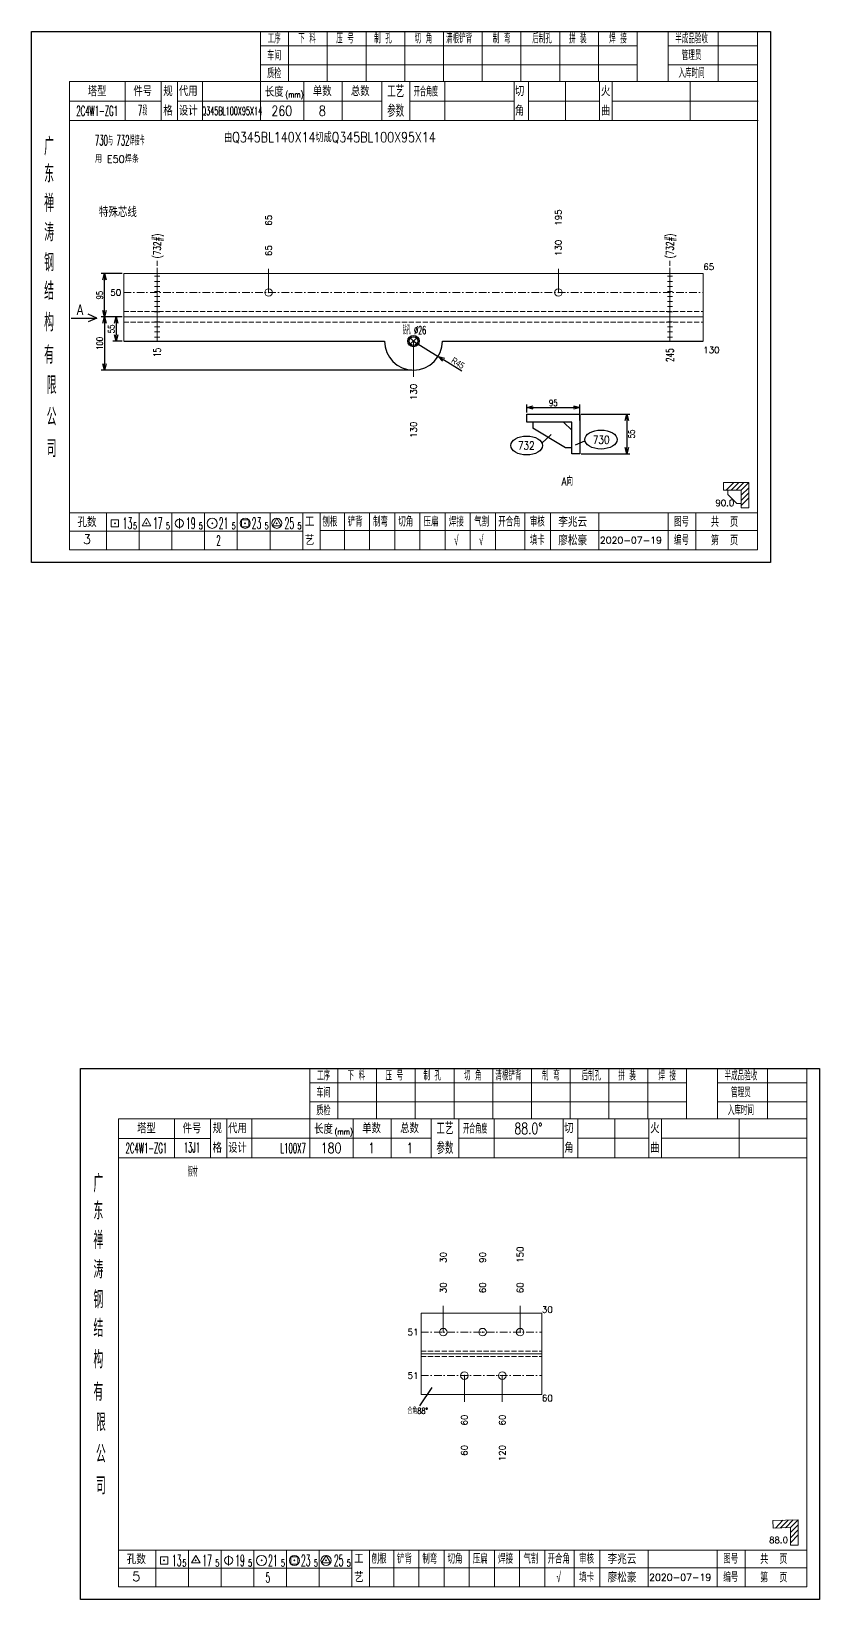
# Model space of a CAD drawing. Extents: x 154981 to 165753, y -86801 to -82885.
# Drawn here: x 164818 to 165129, y -83537 to -82917 of the extents above; entities that cross this region are included whole.
import ezdxf
from ezdxf.enums import TextEntityAlignment as Align

# ---------------------------------------------------------------- set-up
doc = ezdxf.new("R2010")
doc.units = 0
doc.header["$MEASUREMENT"] = 0
doc.linetypes.add('一点画线', pattern=[5.2, 3, -1, 0.2, -1])
doc.linetypes.add('虚线', pattern=[2.75, 2, -0.75])
doc.layers.get('0').update_dxf_attribs({"linetype": 'CONTINUOUS', "lineweight": 25})
doc.layers.get('Defpoints').update_dxf_attribs({"linetype": 'CONTINUOUS'})
for name, color, linetype, lineweight in [('1', 7, 'CONTINUOUS', 25), ('2', 7, 'CONTINUOUS', 25), ('4', 7, 'CONTINUOUS', 25), ('5', 7, 'CONTINUOUS', 25)]:
    doc.layers.add(name, color=color, linetype=linetype, lineweight=lineweight)
doc.styles.add('DimFont', font='simplex.shx', dxfattribs={"width": 0.8, "bigfont": 'gbhzfs.shx'})
doc.styles.get("Standard").update_dxf_attribs({"font": 'simplex.shx', "width": 0.7, "height": 3, "bigfont": 'gbhzfs.shx'})
doc.dimstyles.new('DHDxfDimStyleOpen30', dxfattribs={"dimtxt": 2.5, "dimasz": 2.5, "dimexe": 1.25, "dimexo": 0.625, "dimtad": 2, "dimtxsty": 'DimFont', "dimblk": 'OPEN30', "dimblk1": 'OPEN30', "dimblk2": 'OPEN30', "dimcen": 2.5, "dimadec": 0, "dimazin": 0, "dimtfac": 1, "dimtmove": 0, "dimatfit": 3, "dimfxl": 0, "dimarcsym": 0})

# ---------------------------------------------------------------- blocks, each defined once
blk = doc.blocks.new('_OPEN30')
at = {"color": 0, "linetype": 'ByBlock', "lineweight": -2}
for p, q in [((-1, 0.27), (0, 0)), ((0, 0), (-1, -0.27)), ((0, 0), (-1, 0))]:
    blk.add_line(p, q, dxfattribs=at)
blk = doc.blocks.new('*D533')
at = {"layer": '5', "color": 3, "linetype": 'Continuous', "lineweight": -2}
for p, q in [((164968.69, -83039.12), (164978.43, -83045.18)), ((164987.81, -83051.01), (164980.56, -83046.5))]:
    blk.add_line(p, q, dxfattribs=at)
at = {"layer": 'Defpoints', "color": 0, "linetype": 'Continuous'}
for p in [(164968.69, -83039.12), (164978.43, -83045.18)]:
    blk.add_point(p, dxfattribs=at)
at = {"layer": '5', "color": 3, "linetype": 'Continuous', "lineweight": -2, "xscale": 2.5, "yscale": 2.5, "zscale": 2.5, "rotation": 148.1418713166741}
blk.add_blockref('_OPEN30', (164978.43, -83045.18), dxfattribs=at)
at = {"layer": '5', "color": 6, "linetype": 'Continuous', "lineweight": 13, "insert": (164986.25, -83047.8), "char_height": 2.5, "attachment_point": 5, "rotation": 328.14187, "style": 'DimFont'}
blk.add_mtext('{\\fArial|b0|i0|c0|p32;R45}', dxfattribs=at)
blk = doc.blocks.new('*D532')
at = {"layer": '5', "color": 3, "linetype": 'Continuous', "lineweight": -2}
for p, q in [((164853.5, -83029.52), (164849.87, -83029.52)), ((164851.12, -83032.02), (164851.12, -83036.62)), ((164853.5, -83039.12), (164849.87, -83039.12))]:
    blk.add_line(p, q, dxfattribs=at)
at = {"layer": 'Defpoints', "color": 0, "linetype": 'Continuous'}
for p in [(164854.13, -83029.52), (164851.12, -83039.12), (164854.13, -83039.12)]:
    blk.add_point(p, dxfattribs=at)
at = {"layer": '5', "color": 3, "linetype": 'Continuous', "lineweight": -2, "xscale": 2.5, "yscale": 2.5, "zscale": 2.5}
for p, rotation in [((164851.12, -83029.52), 90), ((164851.12, -83039.12), 270)]:
    blk.add_blockref('_OPEN30', p, dxfattribs=dict(at, rotation=rotation))
at = {"layer": '5', "color": 6, "linetype": 'Continuous', "lineweight": 13, "insert": (164849.24, -83034.32), "char_height": 2.5, "attachment_point": 5, "rotation": 90, "style": 'DimFont'}
blk.add_mtext('55', dxfattribs=at)
blk = doc.blocks.new('*D531')
at = {"layer": '5', "color": 3, "linetype": 'Continuous', "lineweight": -2}
for p, q in [((164853.5, -83029.52), (164845.27, -83029.52)), ((164846.52, -83032.02), (164846.52, -83048.09)), ((164968.07, -83050.59), (164845.27, -83050.59))]:
    blk.add_line(p, q, dxfattribs=at)
at = {"layer": 'Defpoints', "color": 0, "linetype": 'Continuous'}
for p in [(164854.13, -83029.52), (164846.52, -83050.59), (164968.69, -83050.59)]:
    blk.add_point(p, dxfattribs=at)
at = {"layer": '5', "color": 3, "linetype": 'Continuous', "lineweight": -2, "xscale": 2.5, "yscale": 2.5, "zscale": 2.5}
for p, rotation in [((164846.52, -83029.52), 90), ((164846.52, -83050.59), 270)]:
    blk.add_blockref('_OPEN30', p, dxfattribs=dict(at, rotation=rotation))
at = {"layer": '5', "color": 6, "linetype": 'Continuous', "lineweight": 13, "insert": (164844.65, -83040.06), "char_height": 2.5, "attachment_point": 5, "rotation": 90, "style": 'DimFont'}
blk.add_mtext('100', dxfattribs=at)
blk = doc.blocks.new('*D530')
at = {"layer": '5', "color": 3, "linetype": 'Continuous', "lineweight": -2}
for p, q in [((164853.5, -83012.42), (164845.27, -83012.42)), ((164846.52, -83027.02), (164846.52, -83014.92)), ((164853.5, -83029.52), (164845.27, -83029.52))]:
    blk.add_line(p, q, dxfattribs=at)
at = {"layer": 'Defpoints', "color": 0, "linetype": 'Continuous'}
for p in [(164846.52, -83012.42), (164854.13, -83012.42), (164854.13, -83029.52)]:
    blk.add_point(p, dxfattribs=at)
at = {"layer": '5', "color": 3, "linetype": 'Continuous', "lineweight": -2, "xscale": 2.5, "yscale": 2.5, "zscale": 2.5}
for p, rotation in [((164846.52, -83012.42), 90), ((164846.52, -83029.52), 270)]:
    blk.add_blockref('_OPEN30', p, dxfattribs=dict(at, rotation=rotation))
at = {"layer": '5', "color": 6, "linetype": 'Continuous', "lineweight": 13, "insert": (164844.65, -83020.97), "char_height": 2.5, "attachment_point": 5, "rotation": 90, "style": 'DimFont'}
blk.add_mtext('95', dxfattribs=at)
blk = doc.blocks.new('孔21.5')
at = {"layer": '5', "color": 7, "linetype": 'Continuous', "lineweight": 13}
for p, q in [((-0.1, -0.1), (0.1, 0.1)), ((0.1, -0.1), (-0.1, 0.1))]:
    blk.add_line(p, q, dxfattribs=at)
blk.add_circle((0, 0), 1, dxfattribs=at)
blk = doc.blocks.new('*D549')
at = {"color": 0, "linetype": 'Continuous', "lineweight": -2}
for p, q in [((165013.5, -83067.36), (165013.5, -83064.18)), ((165016, -83065.43), (165031.89, -83065.43)), ((165034.39, -83070.52), (165034.39, -83064.18))]:
    blk.add_line(p, q, dxfattribs=at)
at = {"layer": 'Defpoints', "color": 0, "linetype": 'Continuous'}
for p in [(165034.39, -83065.43), (165013.5, -83067.98), (165034.39, -83071.15)]:
    blk.add_point(p, dxfattribs=at)
at = {"color": 0, "linetype": 'Continuous', "lineweight": -2, "xscale": 2.5, "yscale": 2.5, "zscale": 2.5, "rotation": 180}
blk.add_blockref('_OPEN30', (165013.5, -83065.43), dxfattribs=at)
at = {"color": 0, "linetype": 'Continuous', "lineweight": -2, "xscale": 2.5, "yscale": 2.5, "zscale": 2.5}
blk.add_blockref('_OPEN30', (165034.39, -83065.43), dxfattribs=at)
at = {"color": 0, "linetype": 'Continuous', "insert": (165023.94, -83063.56), "char_height": 2.5, "attachment_point": 5, "style": 'DimFont'}
blk.add_mtext('95', dxfattribs=at)
blk = doc.blocks.new('*D548')
at = {"color": 0, "linetype": 'Continuous', "lineweight": -2}
for p, q in [((165035.01, -83067.98), (165054.27, -83067.98)), ((165053.02, -83070.48), (165053.02, -83081.22)), ((165035.01, -83083.72), (165054.27, -83083.72))]:
    blk.add_line(p, q, dxfattribs=at)
at = {"layer": 'Defpoints', "color": 0, "linetype": 'Continuous'}
for p in [(165034.39, -83067.98), (165034.39, -83083.72), (165053.02, -83083.72)]:
    blk.add_point(p, dxfattribs=at)
at = {"color": 0, "linetype": 'Continuous', "lineweight": -2, "xscale": 2.5, "yscale": 2.5, "zscale": 2.5}
for p, rotation in [((165053.02, -83067.98), 90), ((165053.02, -83083.72), 270)]:
    blk.add_blockref('_OPEN30', p, dxfattribs=dict(at, rotation=rotation))
at = {"color": 0, "linetype": 'Continuous', "insert": (165054.9, -83075.85), "char_height": 2.5, "attachment_point": 5, "rotation": 90, "style": 'DimFont'}
blk.add_mtext('55', dxfattribs=at)
blk = doc.blocks.new('CTJGK')
at = {"color": 6, "linetype": 'Continuous'}
for p, q in [((0, 209.97), (292.13, 209.97)), ((0, 0), (0, 209.97)), ((292.13, 209.97), (292.13, 0)), ((292.13, 0), (0, 0))]:
    blk.add_line(p, q, dxfattribs=at)

msp = doc.modelspace()

# ---------------------------------------------------------------- linework, layer by layer
at = {"color": 7, "linetype": 'Continuous', "lineweight": 18}
for p, q in [((164854.12666, -83012.42383), (165083.25666, -83012.42383)), ((164854.12666, -83012.42383), (164854.12666, -83039.12383)), ((165083.25666, -83012.42383), (165083.25666, -83039.12383)), ((164854.12666, -83029.52383), (165083.25666, -83029.52383)), ((164971.65875, -83423.40292), (165019.45574, -83423.40292)), ((164971.65875, -83423.40292), (164971.65875, -83455.58474)), ((165019.45574, -83423.40292), (165019.45574, -83455.58474)), ((164971.65875, -83439.49383), (165019.45574, -83439.49383))]:
    msp.add_line(p, q, dxfattribs=at)
at = {"color": 7, "linetype": 'Continuous', "lineweight": 13}
for p, q in [((164911.40916, -83019.92383), (164911.40916, -83010.52383)), ((165025.97416, -83019.92383), (165025.97416, -83010.52383)), ((164968.69166, -83039.12383), (164968.69166, -83053.25126)), ((164980.45003, -83430.90292), (164980.45003, -83420.49383)), ((165010.84576, -83430.90292), (165010.84576, -83420.49383)), ((164988.80008, -83448.08474), (164988.80008, -83458.49383)), ((165003.75525, -83448.08474), (165003.75525, -83458.49383))]:
    msp.add_line(p, q, dxfattribs=at)
at = {"color": 1, "linetype": '一点画线', "lineweight": 13}
for p, q in [((164854.12666, -83019.92383), (165083.25666, -83019.92383)), ((164971.65875, -83430.90292), (165019.45574, -83430.90292)), ((164971.65875, -83448.08474), (165019.45574, -83448.08474))]:
    msp.add_line(p, q, dxfattribs=at)
at = {"color": 3, "linetype": 'Continuous'}
for p, q in [((164843.4764, -83030.02138), (164840.02278, -83028.46706)), ((164833.39755, -83030.02138), (164843.4764, -83030.02138)), ((164843.4764, -83030.02138), (164840.02278, -83031.5757)), ((164854.12666, -83039.12383), (164957.22113, -83039.12383)), ((164980.16219, -83039.12383), (165083.25666, -83039.12383)), ((165019.44555, -83079.52105), (165023.1264, -83076.03867)), ((165032.79227, -83080.1989), (165036.46439, -83078.49751)), ((164975.94476, -83452.77983), (164971.0212, -83459.97439))]:
    msp.add_line(p, q, dxfattribs=at)
at = {"color": 6, "linetype": '虚线', "lineweight": 18}
for p, q in [((164854.12666, -83027.42383), (165083.25666, -83027.42383)), ((164854.12666, -83031.62383), (165083.25666, -83031.62383)), ((164971.65875, -83438.40292), (165019.45574, -83438.40292)), ((164971.65875, -83440.58474), (165019.45574, -83440.58474))]:
    msp.add_line(p, q, dxfattribs=at)
at = {"color": 6, "linetype": 'Continuous'}
for p, q in [((165015.89695, -83071.1484), (165015.89695, -83073.5484)), ((165031.22061, -83074.3484), (165028.02061, -83071.1484)), ((165028.82061, -83081.31831), (165015.89695, -83073.5484)), ((165031.22061, -83081.31831), (165028.82061, -83081.31831))]:
    msp.add_line(p, q, dxfattribs=at)
at = {"color": 3, "linetype": 'Continuous'}
for points in [[(165031.22061, -83071.1484), (165013.49695, -83071.1484), (165013.49695, -83067.98377), (165034.38524, -83067.98377), (165034.38524, -83071.1484)], [(165031.22061, -83067.98377), (165034.38524, -83067.98377), (165034.38524, -83083.71831), (165031.22061, -83083.71831), (165031.22061, -83071.1484)]]:
    msp.add_lwpolyline(points, dxfattribs=at)
for radius in [2.24875, 1.72373]:
    msp.add_circle((164968.69166, -83039.12383), radius, dxfattribs=at)
msp.add_arc((164968.69166, -83039.12383), 11.47053, 180, 0, dxfattribs=at)
for centre, major_axis, ratio in [((165013.39595, -83080.4082), (-6.25704, 0), 0.598870525), ((165042.81916, -83078.06872), (-6.40191, 0), 0.58531875)]:
    msp.add_ellipse(centre, major_axis=major_axis, ratio=ratio, dxfattribs=at)
at = {"layer": '1', "color": 4, "linetype": 'Continuous', "lineweight": 9}
for p, q in [((164967.69166, -83038.12383), (164969.69166, -83040.12383)), ((164967.69166, -83040.12383), (164969.69166, -83038.12383))]:
    msp.add_line(p, q, dxfattribs=at)
at = {"layer": '1', "color": 7, "linetype": 'Continuous', "lineweight": 18}
msp.add_line((164971.65875, -83455.58474), (165019.45574, -83455.58474), dxfattribs=at)
at = {"layer": '2', "color": 216, "linetype": '虚线', "lineweight": 13}
for p, q in [((164867.3457, -83007.42383), (164867.3457, -83039.12383)), ((165070.03763, -83007.42383), (165070.03763, -83039.12383))]:
    msp.add_line(p, q, dxfattribs=at)
at = {"layer": '2', "color": 7, "linetype": 'Continuous', "lineweight": 13}
for p, q in [((164868.3457, -83013.52383), (164866.3457, -83013.52383)), ((164868.3457, -83015.52383), (164866.3457, -83015.52383)), ((164867.3457, -83029.52383), (164867.3457, -83012.42383)), ((165071.03763, -83013.52383), (165069.03763, -83013.52383)), ((165071.03763, -83015.52383), (165069.03763, -83015.52383)), ((165070.03763, -83029.52383), (165070.03763, -83012.42383)), ((164868.3457, -83017.52383), (164866.3457, -83017.52383)), ((164868.3457, -83019.52383), (164866.3457, -83019.52383)), ((164868.3457, -83021.52383), (164866.3457, -83021.52383)), ((165071.03763, -83017.52383), (165069.03763, -83017.52383)), ((165071.03763, -83019.52383), (165069.03763, -83019.52383)), ((165071.03763, -83021.52383), (165069.03763, -83021.52383)), ((164868.3457, -83023.52383), (164866.3457, -83023.52383)), ((164868.3457, -83025.52383), (164866.3457, -83025.52383)), ((164868.3457, -83027.52383), (164866.3457, -83027.52383)), ((165071.03763, -83023.52383), (165069.03763, -83023.52383)), ((165071.03763, -83025.52383), (165069.03763, -83025.52383)), ((165071.03763, -83027.52383), (165069.03763, -83027.52383)), ((164866.3457, -83031.52383), (164868.3457, -83031.52383)), ((164866.3457, -83033.52383), (164868.3457, -83033.52383)), ((164867.3457, -83029.52383), (164867.3457, -83039.12383)), ((165069.03763, -83031.52383), (165071.03763, -83031.52383)), ((165069.03763, -83033.52383), (165071.03763, -83033.52383)), ((165070.03763, -83029.52383), (165070.03763, -83039.12383)), ((164866.3457, -83035.52383), (164868.3457, -83035.52383)), ((164866.3457, -83037.52383), (164868.3457, -83037.52383)), ((165069.03763, -83035.52383), (165071.03763, -83035.52383)), ((165069.03763, -83037.52383), (165071.03763, -83037.52383)), ((165091.25666, -83095.08283), (165091.25666, -83098.08283)), ((165101.25666, -83095.08283), (165091.25666, -83095.08283)), ((165092.25666, -83098.08283), (165095.25666, -83095.08283)), ((165094.25666, -83098.08283), (165097.25666, -83095.08283)), ((165096.25666, -83098.08283), (165099.25666, -83095.08283)), ((165098.25666, -83098.08283), (165101.25666, -83095.08283)), ((165101.25666, -83105.08283), (165101.25666, -83095.08283)), ((165091.25666, -83098.08283), (165098.25666, -83098.08283)), ((165093.00666, -83098.08283), (165093.00666, -83099.83283)), ((165096.50666, -83103.33283), (165093.00666, -83099.83283)), ((165098.25666, -83100.08283), (165101.25666, -83097.08283)), ((165098.25666, -83098.08283), (165098.25666, -83105.08283)), ((165098.25666, -83102.08283), (165101.25666, -83099.08283)), ((165098.25666, -83104.08283), (165101.25666, -83101.08283)), ((165096.50666, -83103.33283), (165098.25666, -83103.33283)), ((165098.25666, -83105.08283), (165101.25666, -83105.08283)), ((165120.73666, -83505.05283), (165110.74276, -83505.40183)), ((165110.74276, -83505.40183), (165110.84745, -83508.4)), ((165111.74032, -83508.36882), (165114.74032, -83505.26223)), ((165113.7391, -83508.29902), (165116.7391, -83505.19243)), ((165115.73788, -83508.22922), (165118.73788, -83505.12263)), ((165117.73666, -83508.15942), (165120.73666, -83505.05283)), ((165120.73666, -83515.05283), (165120.73666, -83505.05283)), ((165110.84745, -83508.4), (165117.73666, -83508.15942)), ((165117.73666, -83510.15942), (165120.73666, -83507.05283)), ((165117.73666, -83508.15942), (165117.73666, -83515.05283)), ((165117.73666, -83512.15942), (165120.73666, -83509.05283)), ((165117.73666, -83514.15942), (165120.73666, -83511.05283)), ((165117.73666, -83515.05283), (165120.73666, -83515.05283))]:
    msp.add_line(p, q, dxfattribs=at)
at = {"layer": '4', "color": 1, "linetype": 'Continuous', "lineweight": 18}
for p, q in [((165109.75666, -82916.69733), (164817.62666, -82916.69733)), ((164817.62666, -82916.69733), (164817.62666, -83126.66733)), ((164908.25666, -82916.69733), (164908.25666, -82936.53733)), ((164919.28666, -82916.69733), (164919.28666, -82936.55733)), ((164934.59666, -82916.69733), (164934.59666, -82936.55733)), ((164949.91666, -82916.69733), (164949.91666, -82936.55733)), ((164965.22666, -82916.69733), (164965.22666, -82936.55733)), ((164980.53666, -82916.69733), (164980.53666, -82936.55733)), ((164995.84666, -82916.69733), (164995.84666, -82936.55733)), ((165011.16666, -82916.69733), (165011.16666, -82936.55733)), ((165026.47666, -82916.69733), (165026.47666, -82936.55733)), ((165041.78666, -82916.69733), (165041.78666, -82936.55733)), ((165057.09666, -82916.69733), (165057.09666, -82936.55733)), ((165057.09666, -82916.69733), (165057.09666, -82936.53733)), ((165069.37666, -82916.69733), (165069.37666, -82936.55733)), ((165089.12666, -82916.69733), (165089.12666, -82936.55733)), ((165104.70666, -82916.69733), (165104.70666, -82936.55733)), ((165109.75666, -82946.49733), (165109.75666, -82916.69733)), ((165057.09666, -82922.42733), (164908.25666, -82922.42733)), ((165104.70666, -82922.42733), (165069.37666, -82922.42733)), ((165057.09666, -82929.90733), (164908.25666, -82929.90733)), ((165104.70666, -82929.90733), (165069.37666, -82929.90733)), ((165104.70666, -82936.55733), (164832.63666, -82936.55733)), ((164832.63666, -82936.55733), (164832.63666, -83121.61733)), ((164854.75666, -82936.54733), (164854.75666, -82951.96733)), ((164868.90666, -82951.96733), (164868.90666, -82936.55733)), ((164875.40666, -82951.96733), (164875.40666, -82936.55733)), ((164885.27666, -82936.55733), (164885.27666, -82951.96733)), ((164908.25666, -82936.53733), (164908.25666, -82951.96733)), ((164925.37666, -82936.55733), (164925.37666, -82951.96733)), ((164940.42666, -82936.55733), (164940.42666, -82951.96733)), ((164956.12666, -82936.55733), (164956.12666, -82951.96733)), ((164967.18666, -82936.55733), (164967.18666, -82951.96733)), ((164981.13666, -82936.55733), (164981.13666, -82951.96733)), ((165008.43666, -82936.55733), (165008.43666, -82951.96733)), ((165014.19666, -82936.55733), (165014.19666, -82951.96733)), ((165028.81666, -82936.55733), (165028.81666, -82951.96733)), ((165042.27666, -82936.55733), (165042.27666, -82951.96733)), ((165047.26666, -82936.55733), (165047.26666, -82951.96733)), ((165078.00666, -82936.55733), (165078.00666, -82951.96733)), ((165104.70666, -83121.61733), (165104.70666, -82936.55733)), ((164868.90666, -82944.31733), (164832.63666, -82944.31733)), ((164956.12666, -82944.26733), (164875.40666, -82944.26733)), ((164967.18666, -82944.26733), (165008.43666, -82944.26733)), ((165014.19666, -82944.26733), (165042.27666, -82944.26733)), ((165047.26666, -82944.26733), (165104.88666, -82944.26733)), ((165109.75666, -83126.66733), (165109.75666, -82946.49733)), ((165104.88666, -82951.96733), (164832.63666, -82951.96733)), ((164832.63666, -83107.08733), (165104.70666, -83107.08733)), ((164847.32666, -83107.08733), (164847.32666, -83121.61733)), ((164860.25666, -83121.61733), (164860.25666, -83107.08733)), ((164873.18666, -83107.08733), (164873.18666, -83121.61733)), ((164886.10666, -83121.61733), (164886.10666, -83107.08733)), ((164899.03666, -83107.08733), (164899.03666, -83121.61733)), ((164911.96666, -83121.61733), (164911.96666, -83107.08733)), ((164924.88666, -83121.61733), (164924.88666, -83107.08733)), ((164931.75666, -83121.61733), (164931.75666, -83107.08733)), ((164941.41666, -83121.61733), (164941.41666, -83107.08733)), ((164951.35666, -83121.61733), (164951.35666, -83107.08733)), ((164961.29666, -83121.61733), (164961.29666, -83107.08733)), ((164971.24666, -83121.61733), (164971.24666, -83107.08733)), ((164981.18666, -83121.61733), (164981.18666, -83107.08733)), ((164991.12666, -83121.61733), (164991.12666, -83107.08733)), ((165001.07666, -83121.61733), (165001.07666, -83107.08733)), ((165012.71666, -83121.61733), (165012.71666, -83107.08733)), ((165022.86666, -83121.61733), (165022.86666, -83107.08733)), ((165041.92666, -83121.61733), (165041.92666, -83107.08733)), ((165069.30666, -83121.61733), (165069.30666, -83107.08733)), ((165080.26666, -83121.61733), (165080.26666, -83107.08733)), ((164924.88666, -83114.21733), (164832.63666, -83114.21733)), ((164931.71666, -83114.05733), (165104.70666, -83114.05733)), ((164817.62666, -83126.66733), (165109.75666, -83126.66733)), ((164832.63666, -83121.61733), (165104.70666, -83121.61733)), ((165129.23666, -83326.66733), (164837.10666, -83326.66733)), ((164837.10666, -83326.66733), (164837.10666, -83536.63733)), ((164927.73666, -83326.66733), (164927.73666, -83346.50733)), ((164938.76666, -83326.66733), (164938.76666, -83346.52733)), ((164954.07666, -83326.66733), (164954.07666, -83346.52733)), ((164969.39666, -83326.66733), (164969.39666, -83346.52733)), ((164984.70666, -83326.66733), (164984.70666, -83346.52733)), ((165000.01666, -83326.66733), (165000.01666, -83346.52733)), ((165015.32666, -83326.66733), (165015.32666, -83346.52733)), ((165030.64666, -83326.66733), (165030.64666, -83346.52733)), ((165045.95666, -83326.66733), (165045.95666, -83346.52733)), ((165061.26666, -83326.66733), (165061.26666, -83346.52733)), ((165076.57666, -83326.66733), (165076.57666, -83346.52733)), ((165076.57666, -83326.66733), (165076.57666, -83346.50733)), ((165088.85666, -83326.66733), (165088.85666, -83346.52733)), ((165108.60666, -83326.66733), (165108.60666, -83346.52733)), ((165124.18666, -83326.66733), (165124.18666, -83346.52733)), ((165129.23666, -83356.46733), (165129.23666, -83326.66733)), ((165076.57666, -83332.39733), (164927.73666, -83332.39733)), ((165124.18666, -83332.39733), (165088.85666, -83332.39733)), ((165076.57666, -83339.87733), (164927.73666, -83339.87733)), ((165124.18666, -83339.87733), (165088.85666, -83339.87733)), ((165124.18666, -83346.52733), (164852.11666, -83346.52733)), ((164852.11666, -83346.52733), (164852.11666, -83531.58733)), ((164874.23666, -83346.51733), (164874.23666, -83361.93733)), ((164888.38666, -83361.93733), (164888.38666, -83346.52733)), ((164894.88666, -83361.93733), (164894.88666, -83346.52733)), ((164904.75666, -83346.52733), (164904.75666, -83361.93733)), ((164927.73666, -83346.50733), (164927.73666, -83361.93733)), ((164944.85666, -83346.52733), (164944.85666, -83361.93733)), ((164959.90666, -83346.52733), (164959.90666, -83361.93733)), ((164975.60666, -83346.52733), (164975.60666, -83361.93733)), ((164986.66666, -83346.52733), (164986.66666, -83361.93733)), ((165000.61666, -83346.52733), (165000.61666, -83361.93733)), ((165027.91666, -83346.52733), (165027.91666, -83361.93733)), ((165033.67666, -83346.52733), (165033.67666, -83361.93733)), ((165048.29666, -83346.52733), (165048.29666, -83361.93733)), ((165061.75666, -83346.52733), (165061.75666, -83361.93733)), ((165066.74666, -83346.52733), (165066.74666, -83361.93733)), ((165097.48666, -83346.52733), (165097.48666, -83361.93733)), ((165124.18666, -83531.58733), (165124.18666, -83346.52733)), ((164888.38666, -83354.28733), (164852.11666, -83354.28733)), ((164975.60666, -83354.23733), (164894.88666, -83354.23733)), ((164986.66666, -83354.23733), (165027.91666, -83354.23733)), ((165033.67666, -83354.23733), (165061.75666, -83354.23733)), ((165066.74666, -83354.23733), (165124.36666, -83354.23733)), ((165129.23666, -83536.63733), (165129.23666, -83356.46733)), ((165124.36666, -83361.93733), (164852.11666, -83361.93733)), ((164852.11666, -83517.05733), (165124.18666, -83517.05733)), ((164866.80666, -83517.05733), (164866.80666, -83531.58733)), ((164879.73666, -83531.58733), (164879.73666, -83517.05733)), ((164892.66666, -83517.05733), (164892.66666, -83531.58733)), ((164905.58666, -83531.58733), (164905.58666, -83517.05733)), ((164918.51666, -83517.05733), (164918.51666, -83531.58733)), ((164931.44666, -83531.58733), (164931.44666, -83517.05733)), ((164944.36666, -83531.58733), (164944.36666, -83517.05733)), ((164951.23666, -83531.58733), (164951.23666, -83517.05733)), ((164960.89666, -83531.58733), (164960.89666, -83517.05733)), ((164970.83666, -83531.58733), (164970.83666, -83517.05733)), ((164980.77666, -83531.58733), (164980.77666, -83517.05733)), ((164990.72666, -83531.58733), (164990.72666, -83517.05733)), ((165000.66666, -83531.58733), (165000.66666, -83517.05733)), ((165010.60666, -83531.58733), (165010.60666, -83517.05733)), ((165020.55666, -83531.58733), (165020.55666, -83517.05733)), ((165032.19666, -83531.58733), (165032.19666, -83517.05733)), ((165042.34666, -83531.58733), (165042.34666, -83517.05733)), ((165061.40666, -83531.58733), (165061.40666, -83517.05733)), ((165088.78666, -83531.58733), (165088.78666, -83517.05733)), ((165099.74666, -83531.58733), (165099.74666, -83517.05733)), ((164944.36666, -83524.18733), (164852.11666, -83524.18733)), ((164951.19666, -83524.02733), (165124.18666, -83524.02733)), ((164837.10666, -83536.63733), (165129.23666, -83536.63733)), ((164852.11666, -83531.58733), (165124.18666, -83531.58733))]:
    msp.add_line(p, q, dxfattribs=at)
at = {"layer": '4', "color": 7, "linetype": 'Continuous', "lineweight": 13}
for p, q in [((164849.21266, -83109.75333), (164852.04066, -83109.75333)), ((164849.21266, -83112.58133), (164849.21266, -83109.75333)), ((164852.04066, -83112.58133), (164849.21266, -83112.58133)), ((164850.82666, -83111.36733), (164850.42666, -83110.96733)), ((164850.42666, -83111.36733), (164850.82666, -83110.96733)), ((164852.04066, -83109.75333), (164852.04066, -83112.58133)), ((164863.12666, -83109.16733), (164861.39466, -83112.16733)), ((164861.39466, -83112.16733), (164864.85866, -83112.16733)), ((164863.32666, -83111.36733), (164862.92666, -83110.96733)), ((164862.92666, -83111.36733), (164863.32666, -83110.96733)), ((164864.85866, -83112.16733), (164863.12666, -83109.16733)), ((164876.12666, -83109.16733), (164876.12666, -83113.16733)), ((164889.32666, -83111.36733), (164888.92666, -83110.96733)), ((164888.92666, -83111.36733), (164889.32666, -83110.96733)), ((164900.71266, -83109.75333), (164903.54066, -83109.75333)), ((164900.71266, -83112.58133), (164900.71266, -83109.75333)), ((164903.54066, -83112.58133), (164900.71266, -83112.58133)), ((164902.32666, -83111.36733), (164901.92666, -83110.96733)), ((164901.92666, -83111.36733), (164902.32666, -83110.96733)), ((164903.54066, -83109.75333), (164903.54066, -83112.58133)), ((164914.62666, -83109.16733), (164912.89466, -83112.16733)), ((164912.89466, -83112.16733), (164916.35866, -83112.16733)), ((164914.82666, -83111.36733), (164914.42666, -83110.96733)), ((164914.42666, -83111.36733), (164914.82666, -83110.96733)), ((164916.35866, -83112.16733), (164914.62666, -83109.16733)), ((164868.69266, -83519.72333), (164871.52066, -83519.72333)), ((164868.69266, -83522.55133), (164868.69266, -83519.72333)), ((164871.52066, -83522.55133), (164868.69266, -83522.55133)), ((164870.30666, -83521.33733), (164869.90666, -83520.93733)), ((164869.90666, -83521.33733), (164870.30666, -83520.93733)), ((164871.52066, -83519.72333), (164871.52066, -83522.55133)), ((164882.60666, -83519.13733), (164880.87466, -83522.13733)), ((164880.87466, -83522.13733), (164884.33866, -83522.13733)), ((164882.80666, -83521.33733), (164882.40666, -83520.93733)), ((164882.40666, -83521.33733), (164882.80666, -83520.93733)), ((164884.33866, -83522.13733), (164882.60666, -83519.13733)), ((164895.60666, -83519.13733), (164895.60666, -83523.13733)), ((164908.80666, -83521.33733), (164908.40666, -83520.93733)), ((164908.40666, -83521.33733), (164908.80666, -83520.93733)), ((164920.19266, -83519.72333), (164923.02066, -83519.72333)), ((164920.19266, -83522.55133), (164920.19266, -83519.72333)), ((164923.02066, -83522.55133), (164920.19266, -83522.55133)), ((164921.80666, -83521.33733), (164921.40666, -83520.93733)), ((164921.40666, -83521.33733), (164921.80666, -83520.93733)), ((164923.02066, -83519.72333), (164923.02066, -83522.55133)), ((164934.10666, -83519.13733), (164932.37466, -83522.13733)), ((164932.37466, -83522.13733), (164935.83866, -83522.13733)), ((164934.30666, -83521.33733), (164933.90666, -83520.93733)), ((164933.90666, -83521.33733), (164934.30666, -83520.93733)), ((164935.83866, -83522.13733), (164934.10666, -83519.13733))]:
    msp.add_line(p, q, dxfattribs=at)
for centre, radius in [((164876.12666, -83111.16733), 1.6), ((164889.12666, -83111.16733), 2), ((164902.12666, -83111.16733), 2), ((164914.62666, -83111.16733), 2), ((164895.60666, -83521.13733), 1.6), ((164908.60666, -83521.13733), 2), ((164921.60666, -83521.13733), 2), ((164934.10666, -83521.13733), 2)]:
    msp.add_circle(centre, radius, dxfattribs=at)

# ---------------------------------------------------------------- block references
at = {"color": 0, "linetype": 'Continuous'}
for p in [(164817.62666, -83126.66733), (164837.10666, -83536.63733)]:
    msp.add_blockref('CTJGK', p, dxfattribs=at)
at = {"color": 4, "linetype": 'Continuous', "lineweight": 9, "xscale": 1.5, "yscale": 1.5, "zscale": 1.5}
for p in [(164911.40916, -83019.92383), (165025.97416, -83019.92383), (164980.45003, -83430.90292), (164996.0123, -83430.90292), (165010.84576, -83430.90292), (164988.80008, -83448.08474), (165003.75525, -83448.08474)]:
    msp.add_blockref('孔21.5', p, dxfattribs=at)

# ---------------------------------------------------------------- texts
at = {"color": 7, "linetype": 'Continuous', "lineweight": 13}
for s, p in [('65', (164911.40916, -82993.52383)), ('195', (165025.97416, -82993.52383)), ('30', (164980.45003, -83403.49383)), ('90', (164996.0123, -83403.49383)), ('150', (165010.84576, -83403.49383))]:
    msp.add_text(s, height=2.5, rotation=90, dxfattribs=at).set_placement(p, align=Align.MIDDLE_LEFT)
at = {"color": 4, "linetype": 'Continuous', "lineweight": 9}
for s, p in [('65', (164911.40916, -83005.52383)), ('130', (165025.97416, -83005.52383)), ('30', (164980.45003, -83415.49383)), ('60', (164996.0123, -83415.49383)), ('60', (165010.84576, -83415.49383))]:
    msp.add_text(s, height=2.5, rotation=90, dxfattribs=at).set_placement(p, align=Align.MIDDLE_LEFT)
at = {"color": 7, "linetype": 'Continuous', "lineweight": 13}
for s, p in [('65', (165083.25666, -83009.75378)), ('30', (165019.45574, -83421.99383))]:
    msp.add_text(s, height=2.5, dxfattribs=at).set_placement(p, align=Align.MIDDLE_LEFT)
for s, p in [('50', (164853.12666, -83019.92383)), ('51', (164970.65875, -83430.90292)), ('51', (164970.65875, -83448.08474))]:
    msp.add_text(s, height=2.5, dxfattribs=at).set_placement(p, align=Align.MIDDLE_RIGHT)
at = {"layer": '1', "color": 7, "linetype": 'Continuous', "lineweight": 13}
for s, p in [('130', (165083.25666, -83042.66087)), ('60', (165019.45574, -83456.99383))]:
    msp.add_text(s, height=2.5, dxfattribs=at).set_placement(p, align=Align.MIDDLE_LEFT)
at = {"layer": '1', "color": 4, "linetype": 'Continuous', "lineweight": 9}
for s, p in [('130', (164968.69166, -83056.00979)), ('60', (164988.80008, -83463.49383)), ('60', (165003.75525, -83463.49383))]:
    msp.add_text(s, height=2.5, rotation=90, dxfattribs=at).set_placement(p, align=Align.MIDDLE_RIGHT)
at = {"layer": '1', "color": 7, "linetype": 'Continuous', "lineweight": 13}
for s, p in [('130', (164968.69166, -83070.96029)), ('60', (164988.80008, -83475.49383)), ('120', (165003.75525, -83475.49383))]:
    msp.add_text(s, height=2.5, rotation=90, dxfattribs=at).set_placement(p, align=Align.MIDDLE_RIGHT)
at = {"layer": '2', "color": 6, "linetype": 'Continuous', "lineweight": 13}
msp.add_text('用 E50焊条', height=2.8, dxfattribs=at).set_placement((164851.44241, -82967.20928), align=Align.MIDDLE_CENTER)
at = {"layer": '2', "color": 2, "linetype": 'Continuous', "lineweight": 13}
msp.add_text('特殊芯线', height=3.75, dxfattribs=at).set_placement((164859.32836, -82991.22516), align=Align.BOTTOM_RIGHT)
at = {"layer": '2', "color": 7, "linetype": 'Continuous', "lineweight": 13, "width": 0.7}
for p in [(164867.3457, -83006.42383), (165070.03763, -83006.42383)]:
    msp.add_text('(732#)', height=3, rotation=90, dxfattribs=at).set_placement(p, align=Align.MIDDLE_LEFT)
for s, p in [('15', (164867.3457, -83041.84117)), ('245', (165070.03763, -83041.99607))]:
    msp.add_text(s, height=3, rotation=90, dxfattribs=at).set_placement(p, align=Align.MIDDLE_RIGHT)
at = {"layer": '2', "color": 7, "linetype": 'Continuous', "lineweight": 13}
for s, p in [('90.0', (165095.50666, -83105.08283)), ('88.0', (165116.73666, -83515.05283))]:
    msp.add_text(s, height=2.5, dxfattribs=at).set_placement(p, align=Align.BOTTOM_RIGHT)
at = {"layer": '4', "color": 1, "linetype": 'Continuous', "lineweight": 25}
for s, height, width, p in [('工序', 3.7, 0.7, (164913.62666, -82919.56733)), ('下 料', 3.7, 0.7, (164926.62666, -82919.56733)), ('压 号', 3.7, 0.7, (164941.62666, -82919.56733)), ('制 孔', 3.7, 0.7, (164956.62666, -82919.56733)), ('切 角', 3.7, 0.7, (164972.62666, -82919.56733)), ('清根铲背 ', 3.7, 0.7, (164987.62666, -82919.56733)), (' 制 弯', 3.7, 0.7, (165002.62666, -82919.56733)), (' 后制孔', 3.7, 0.7, (165018.62666, -82919.56733)), ('拼 装', 3.7, 0.7, (165033.62666, -82919.56733)), (' 焊 接', 3.7, 0.7, (165048.62666, -82919.56733)), ('半成品验收', 3.7, 0.7, (165078.62666, -82919.56733)), ('车间', 4, 0.7, (164913.62666, -82926.16733)), ('管理员', 3.7, 0.7, (165078.62666, -82926.16733)), ('质检', 4, 0.7, (164913.62666, -82933.22733)), ('入库时间', 3.7, 0.7, (165078.62666, -82933.22733)), ('(mm)', 2.24, 0.7, (164921.62666, -82941.66733)), ('工艺', 4.8, 0.7, (164961.62666, -82940.40733)), ('开合角度', 4, 0.6, (164973.62666, -82940.40733)), ('2C4W1-ZG1', 4, 0.5, (164843.62666, -82948.14733)), ('7段', 4, 0.5, (164861.62666, -82947.89733)), ('260', 4, 0.8, (164916.62666, -82948.11733)), ('8', 4, 0.8, (164932.62666, -82948.11733)), ('参数', 4.8, 0.7, (164961.62666, -82948.11733)), ('广', 6.96, 0.7, (164824.62666, -82962.19733)), ('东', 6.96, 0.7, (164824.62666, -82972.98733)), ('禅', 6.96, 0.7, (164824.62666, -82984.57733)), ('涛', 6.96, 0.7, (164824.62666, -82996.17733)), ('钢', 6.96, 0.7, (164824.62666, -83008.06733)), ('结', 6.96, 0.7, (164824.62666, -83019.37733)), ('构', 6.96, 0.7, (164824.62666, -83031.75733)), ('有', 6.96, 0.7, (164824.62666, -83044.56733)), ('限', 6.96, 0.7, (164825.62666, -83056.56733)), ('公', 6.96, 0.7, (164825.62666, -83069.10733)), ('司', 6.96, 0.7, (164825.62666, -83081.58733)), ('13', 4.47, 0.5, (164855.62666, -83111.16733)), ('17', 4.47, 0.5, (164867.62666, -83111.16733)), ('19', 4.47, 0.5, (164880.62666, -83111.16733)), ('21', 4.47, 0.5, (164893.62666, -83111.16733)), ('23', 4.47, 0.5, (164906.62666, -83111.16733)), ('25', 4.47, 0.5, (164919.62666, -83111.16733)), ('刨根', 3.7, 0.8, (164935.62666, -83110.56733)), ('铲背', 3.7, 0.8, (164945.62666, -83110.56733)), ('制弯', 3.7, 0.8, (164955.62666, -83110.56733)), ('切角', 3.7, 0.8, (164965.62666, -83110.56733)), ('压扁', 3.7, 0.8, (164975.62666, -83110.56733)), ('焊接', 3.7, 0.8, (164985.62666, -83110.56733)), ('气割', 3.7, 0.8, (164995.62666, -83110.56733)), ('开合角', 3.7, 0.8, (165006.62666, -83110.56733)), ('审核', 3.7, 0.8, (165017.62666, -83110.56733)), ('图号', 3.7, 0.8, (165074.62666, -83110.56733)), ('共  页', 4, 0.8, (165091.62666, -83110.56733)), ('5', 2.68, 0.6, (164858.62666, -83112.16733)), ('5', 2.68, 0.6, (164871.62666, -83112.16733)), ('5', 2.68, 0.6, (164884.62666, -83112.16733)), ('5', 2.68, 0.6, (164897.62666, -83112.16733)), ('5', 2.68, 0.6, (164910.62666, -83112.16733)), ('5', 2.68, 0.6, (164923.62666, -83112.16733)), ('√', 4, 0.6, (164985.62666, -83117.83733)), ('√', 4, 0.6, (164995.45666, -83117.83733)), ('2', 4, 0.5, (164891.62666, -83117.91733)), ('填卡', 3.7, 0.8, (165017.62666, -83117.83733)), ('编号', 3.7, 0.8, (165074.62666, -83117.83733)), ('第  页', 4, 0.8, (165091.62666, -83117.83733)), ('工序', 3.7, 0.7, (164933.10666, -83329.53733)), ('下 料', 3.7, 0.7, (164946.10666, -83329.53733)), ('压 号', 3.7, 0.7, (164961.10666, -83329.53733)), ('制 孔', 3.7, 0.7, (164976.10666, -83329.53733)), ('切 角', 3.7, 0.7, (164992.10666, -83329.53733)), ('清根铲背 ', 3.7, 0.7, (165007.10666, -83329.53733)), (' 制 弯', 3.7, 0.7, (165022.10666, -83329.53733)), (' 后制孔', 3.7, 0.7, (165038.10666, -83329.53733)), ('拼 装', 3.7, 0.7, (165053.10666, -83329.53733)), (' 焊 接', 3.7, 0.7, (165068.10666, -83329.53733)), ('半成品验收', 3.7, 0.7, (165098.10666, -83329.53733)), ('车间', 4, 0.7, (164933.10666, -83336.13733)), ('管理员', 3.7, 0.7, (165098.10666, -83336.13733)), ('质检', 4, 0.7, (164933.10666, -83343.19733)), ('入库时间', 3.7, 0.7, (165098.10666, -83343.19733)), ('(mm)', 2.24, 0.7, (164941.10666, -83351.63733)), ('工艺', 4.8, 0.7, (164981.10666, -83350.37733)), ('开合角度', 4, 0.6, (164993.10666, -83350.37733)), ('88.0%%d', 4.47, 0.7, (165014.10666, -83350.37733)), ('2C4W1-ZG1', 4, 0.5, (164863.10666, -83358.11733)), ('L100X7', 4, 0.5, (164921.10666, -83358.13733)), ('180', 4, 0.8, (164936.10666, -83358.08733)), ('1', 4, 0.8, (164952.10666, -83358.08733)), ('1', 4, 0.8, (164967.27204, -83358.08733)), ('参数', 4.8, 0.7, (164981.10666, -83358.08733)), ('广', 6.96, 0.7, (164844.10666, -83372.16733)), ('东', 6.96, 0.7, (164844.10666, -83382.95733)), ('禅', 6.96, 0.7, (164844.10666, -83394.54733)), ('涛', 6.96, 0.7, (164844.10666, -83406.14733)), ('钢', 6.96, 0.7, (164844.10666, -83418.03733)), ('结', 6.96, 0.7, (164844.10666, -83429.34733)), ('构', 6.96, 0.7, (164844.10666, -83441.72733)), ('有', 6.96, 0.7, (164844.10666, -83454.53733)), ('限', 6.96, 0.7, (164845.10666, -83466.53733)), ('公', 6.96, 0.7, (164845.10666, -83479.07733)), ('司', 6.96, 0.7, (164845.10666, -83491.55733)), ('刨根', 3.7, 0.8, (164955.10666, -83520.53733)), ('铲背', 3.7, 0.8, (164965.10666, -83520.53733)), ('制弯', 3.7, 0.8, (164975.10666, -83520.53733)), ('切角', 3.7, 0.8, (164985.10666, -83520.53733)), ('焊接', 3.7, 0.8, (165005.10666, -83520.53733)), ('气割', 3.7, 0.8, (165015.10666, -83520.53733)), ('开合角', 3.7, 0.8, (165026.10666, -83520.53733)), ('审核', 3.7, 0.8, (165037.10666, -83520.53733)), ('共  页', 4, 0.8, (165111.10666, -83520.53733)), ('13', 4.47, 0.5, (164875.10666, -83521.13733)), ('5', 2.68, 0.6, (164878.10666, -83522.13733)), ('17', 4.47, 0.5, (164887.10666, -83521.13733)), ('5', 2.68, 0.6, (164891.10666, -83522.13733)), ('19', 4.47, 0.5, (164900.10666, -83521.13733)), ('5', 2.68, 0.6, (164904.10666, -83522.13733)), ('21', 4.47, 0.5, (164913.10666, -83521.13733)), ('5', 2.68, 0.6, (164917.10666, -83522.13733)), ('23', 4.47, 0.5, (164926.10666, -83521.13733)), ('5', 2.68, 0.6, (164930.10666, -83522.13733)), ('25', 4.47, 0.5, (164939.10666, -83521.13733)), ('5', 2.68, 0.6, (164943.10666, -83522.13733)), ('压扁', 3.7, 0.8, (164995.10666, -83520.53733)), ('图号', 3.7, 0.8, (165094.10666, -83520.53733)), ('5', 4, 0.5, (164911.10666, -83527.88733)), ('√', 4, 0.6, (165026.10666, -83527.80733)), ('填卡', 3.7, 0.8, (165037.10666, -83527.80733)), ('编号', 3.7, 0.8, (165094.10666, -83527.80733)), ('第  页', 4, 0.8, (165111.10666, -83527.80733))]:
    msp.add_text(s, height=height, dxfattribs=dict(at, width=width)).set_placement(p, align=Align.MIDDLE_CENTER)
for s, height, p in [('塔型', 3.7, (164843.62666, -82940.43733)), ('件号', 3.7, (164861.62666, -82940.43733)), ('规', 3.7, (164871.62666, -82940.40733)), ('代用', 3.7, (164879.62666, -82940.40733)), ('长度', 3.7, (164913.62666, -82940.66733)), ('单数', 3.7, (164932.62666, -82940.40733)), ('总数', 3.7, (164947.62666, -82940.40733)), ('切', 3.7, (165010.62666, -82940.40733)), ('火', 3.7, (165044.62666, -82940.40733)), ('格', 3.7, (164871.62666, -82948.11733)), ('设计', 3.7, (164879.62666, -82948.11733)), ('角', 3.7, (165010.62666, -82948.11733)), ('曲', 3.7, (165044.62666, -82948.11733)), ('孔数', 4, (164839.62666, -83110.64733)), ('工', 3.7, (164927.62666, -83110.56733)), ('李兆云', 4, (165031.62666, -83110.56733)), ('3', 3.7, (164839.62666, -83117.47733)), ('艺', 3.7, (164927.62666, -83117.91733)), ('廖松豪', 4, (165031.62666, -83117.83733)), ('2020-07-19', 2.7, (165054.62666, -83117.83733)), ('塔型', 3.7, (164863.10666, -83350.40733)), ('件号', 3.7, (164881.10666, -83350.40733)), ('规', 3.7, (164891.10666, -83350.37733)), ('代用', 3.7, (164899.10666, -83350.37733)), ('长度', 3.7, (164933.10666, -83350.63733)), ('单数', 3.7, (164952.10666, -83350.37733)), ('总数', 3.7, (164967.10666, -83350.37733)), ('切', 3.7, (165030.10666, -83350.37733)), ('火', 3.7, (165064.10666, -83350.37733)), ('格', 3.7, (164891.10666, -83358.08733)), ('设计', 3.7, (164899.10666, -83358.08733)), ('角', 3.7, (165030.10666, -83358.08733)), ('曲', 3.7, (165064.10666, -83358.08733)), ('孔数', 4, (164859.10666, -83520.61733)), ('李兆云', 4, (165051.10666, -83520.53733)), ('工', 3.7, (164947.10666, -83520.53733)), ('5', 3.7, (164859.10666, -83527.44733)), ('艺', 3.7, (164947.10666, -83527.88733)), ('廖松豪', 4, (165051.10666, -83527.80733)), ('2020-07-19', 2.7, (165074.10666, -83527.80733))]:
    msp.add_text(s, height=height, dxfattribs=at).set_placement(p, align=Align.MIDDLE_CENTER)
at = {"layer": '4', "color": 3, "linetype": 'Continuous', "lineweight": 25, "width": 0.5}
for s, height, p in [('Q345B', 3.2, (164889.10655, -82948.16733)), ('L100X95X14', 3.2, (164900.98124, -82948.16733)), ('730与 732焊接卡', 4, (164852.58642, -82959.76219)), ('13J1', 4, (164881.10666, -83357.86733)), ('假材', 4, (164881.42392, -83367.38133))]:
    msp.add_text(s, height=height, dxfattribs=at).set_placement(p, align=Align.MIDDLE_CENTER)
at = {"layer": '4', "color": 2, "linetype": 'Continuous', "lineweight": 25, "width": 0.8}
msp.add_text('由Q345BL140X14切成Q345BL100X95X14', height=4, dxfattribs=at).set_placement((164935.65615, -82958.54428), align=Align.MIDDLE_CENTER)
at = {"layer": '4', "color": 6, "linetype": 'Continuous', "lineweight": 25, "width": 0.8}
for s, height, p in [('A', 4, (164836.88348, -83026.7057)), ('730', 3.2, (165042.88991, -83078.13133)), ('732', 3.2, (165013.28697, -83080.44087)), ('A向', 3.2, (165029.46741, -83094.59028))]:
    msp.add_text(s, height=height, dxfattribs=at).set_placement(p, align=Align.MIDDLE_CENTER)
at = {"layer": '4', "color": 4, "linetype": 'Continuous', "lineweight": 25, "width": 0.5}
msp.add_text('钻孔 %%c26', height=3.2, dxfattribs=at).set_placement((164969.06204, -83034.82087), align=Align.MIDDLE_CENTER)
at = {"layer": '5', "color": 1, "linetype": 'Continuous', "lineweight": 18, "width": 0.8}
msp.add_text('合角88%%D', height=2.4, dxfattribs=at).set_placement((164970.37476, -83461.99564), align=Align.MIDDLE_CENTER)

# ---------------------------------------------------------------- dimensions: what is measured, and where the dimension line sits
at = {"color": 3, "linetype": 'Continuous'}
dim = msp.add_linear_dim(base=(165034.38524, -83065.43255), p1=(165013.49695, -83067.98377), p2=(165034.38524, -83071.1484), text='95', dimstyle='DHDxfDimStyleOpen30', dxfattribs=at)
dim.commit()
dim.dimension.update_dxf_attribs({"geometry": '*D549', "text_midpoint": (165023.9411, -83063.55755)})
dim = msp.add_linear_dim(base=(165053.0237, -83083.71831), p1=(165034.38524, -83067.98377), p2=(165034.38524, -83083.71831), angle=90, text='55', dimstyle='DHDxfDimStyleOpen30', dxfattribs=at)
dim.commit()
dim.dimension.update_dxf_attribs({"geometry": '*D548', "text_midpoint": (165054.8987, -83075.85104)})
at = {"layer": '5', "color": 6, "linetype": 'Continuous', "lineweight": 13}
for base, p2, text, picture, middle in [((164846.52207, -83012.42383), (164854.12666, -83012.42383), '95', '*D530', (164844.64707, -83020.97383)), ((164846.52207, -83050.59436), (164968.69166, -83050.59436), '100', '*D531', (164844.64707, -83040.0591)), ((164851.11519, -83039.12383), (164854.12666, -83039.12383), '55', '*D532', (164849.24019, -83034.32383))]:
    dim = msp.add_linear_dim(base=base, p1=(164854.12666, -83029.52383), p2=p2, angle=90, text=text, dimstyle='DHDxfDimStyleOpen30', override={"dimclrd": 3, "dimclre": 3, "dimclrt": 6}, dxfattribs=at)
    dim.commit()
    dim.dimension.update_dxf_attribs({"geometry": picture, "text_midpoint": middle})
dim = msp.add_radius_dim(center=(164968.69166, -83039.12383), mpoint=(164978.43425, -83045.17818), text='{\\fArial|b0|i0|c0|p32;R45}', dimstyle='DHDxfDimStyleOpen30', override={"dimclrd": 3, "dimclre": 3, "dimclrt": 6}, dxfattribs=at)
dim.commit()
dim.dimension.update_dxf_attribs({"geometry": '*D533', "text_midpoint": (164986.2487, -83047.80168)})

doc.saveas('drawing.dxf')
